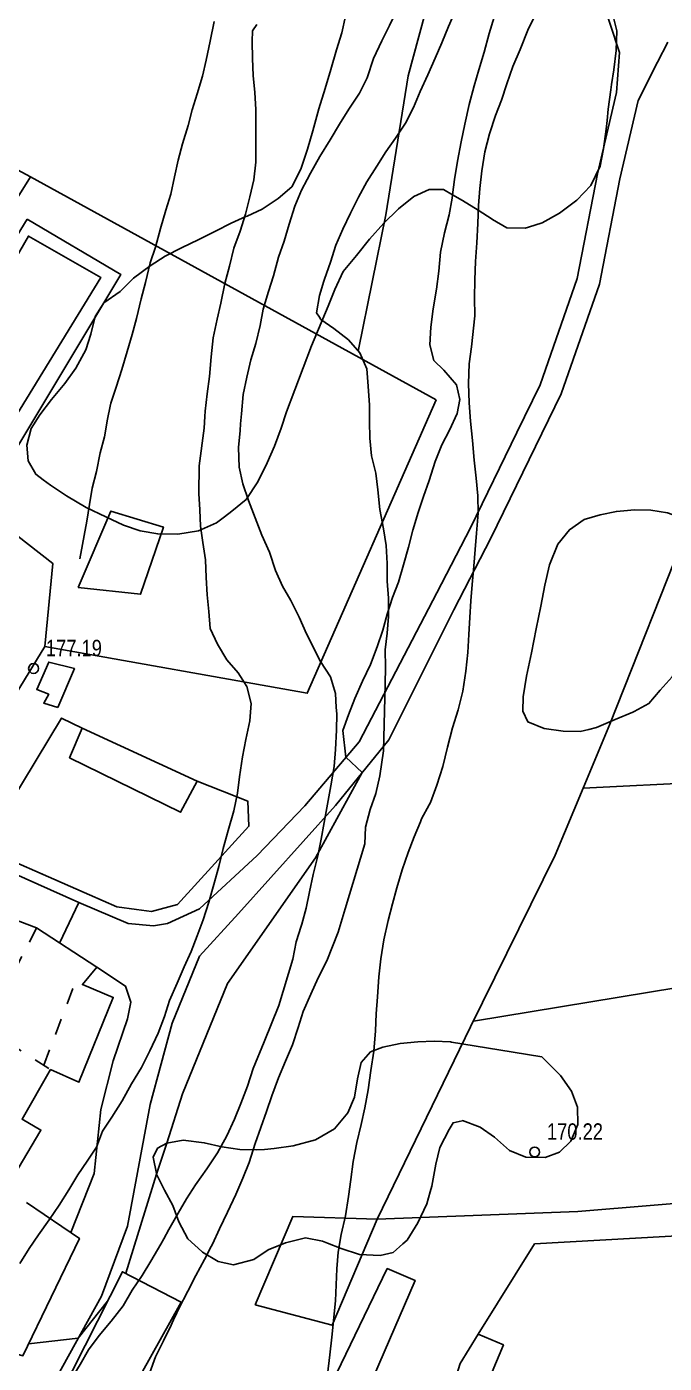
# Model space of a CAD drawing. Header units: metres. Extents: x 523256 to 524015, y 4669220 to 4669814.
# Drawn here: x 523550.6 to 523589.5, y 4669458.5 to 4669540 of the extents above; entities that cross this region are included whole.
import ezdxf

# ---------------------------------------------------------------- set-up
doc = ezdxf.new("R2010")
doc.units = ezdxf.units.M
doc.header["$MEASUREMENT"] = 0
doc.linetypes.add('DISCONT', pattern=[2, 1, -1])
for name, color, linetype in [('031006 Cota terreno', 9, 'Continuous'), ('032011 Curva cada 1 m', 40, 'Continuous'), ('032015 Curva cada 5 m', 34, 'Continuous'), ('032022 Curva cada 1 m de baja fiabilidad', 40, 'Continuous'), ('032023 Curva cada 5 m de baja fiabilidad', 34, 'Continuous'), ('033006 Texto cota terreno', 9, 'Continuous'), ('042013 Piscina', 4, 'Continuous'), ('052004 Porche Tejavana', 7, 'Continuous'), ('052016 Cobertizo', 7, 'Continuous'), ('052019 Cubierta edificio auxiliar', 9, 'DISCONT'), ('072001 Borde aglomerado u hormigon', 7, 'Continuous'), ('072003 Camino', 7, 'Continuous'), ('072004 Bordillo Acera', 1, 'Continuous'), ('082001 Valla Alambrada', 7, 'ALAMBRADA'), ('082002 Muro Tapia', 6, 'Continuous'), ('082009 Linde Antigua', 104, 'Continuous'), ('102002 Zona arbolada', 3, 'MASA')]:
    doc.layers.add(name, color=color, linetype=linetype)
doc.styles.get("Standard").update_dxf_attribs({"font": 'arial.ttf'})
doc.linetypes.add('ALAMBRADA', pattern='A,3,[131,GEOGRAMA.SHX,S=0.5,R=0,X=0,Y=0],3', length=6)
doc.linetypes.add('MASA', pattern='A,0.0001,[130,GEOGRAMA.SHX,S=0.5,R=180,X=0,Y=0],-2.9', length=2.9001)

# ---------------------------------------------------------------- blocks, each defined once
blk = doc.blocks.new('COTAP')
at = {"color": 0}
blk.add_circle((0, 0), 0.3, dxfattribs=at)

msp = doc.modelspace()

# ---------------------------------------------------------------- linework, layer by layer
at = {"layer": '032011 Curva cada 1 m'}
for points, elevation in [([(523575.69, 4669547.47), (523575.61, 4669547.26), (523575.18, 4669546.25), (523574.78, 4669545.3), (523574.29, 4669544.29), (523573.92, 4669543.27), (523573.67, 4669542.28), (523573.25, 4669541.18), (523572.73, 4669540.11), (523572.26, 4669539.16), (523571.75, 4669538.09), (523571.36, 4669536.91), (523570.9, 4669535.97), (523570.25, 4669535.01), (523569.68, 4669534.09), (523569.1, 4669533.14), (523568.48, 4669532.12), (523567.92, 4669531.09), (523567.71, 4669530.71)], 173), ([(523577.47, 4669542.54), (523577.26, 4669542.04), (523576.78, 4669541.07), (523576.32, 4669540.05), (523575.92, 4669539.05), (523575.51, 4669538.11), (523575.06, 4669537.1), (523574.6, 4669536.08), (523574.2, 4669535.11), (523573.71, 4669534.14), (523573.1, 4669533.23), (523572.51, 4669532.39), (523571.95, 4669531.53), (523571.35, 4669530.57), (523570.84, 4669529.63), (523570.35, 4669528.66), (523569.89, 4669527.68), (523569.46, 4669526.7), (523569.12, 4669525.66), (523568.76, 4669524.64), (523568.72, 4669524.5)], 172), ([(523580.69, 4669538.65), (523580.26, 4669537.6), (523579.88, 4669536.55), (523579.55, 4669535.56), (523579.2, 4669534.62), (523578.82, 4669533.5), (523578.55, 4669532.4), (523578.36, 4669531.24), (523578.24, 4669530.17), (523578.15, 4669529.12), (523578.12, 4669528.02), (523578.05, 4669526.84), (523577.97, 4669525.71), (523577.93, 4669524.59), (523577.92, 4669523.5), (523577.93, 4669522.4), (523577.73, 4669520.51), (523577.59, 4669519.47), (523577.55, 4669518.27), (523577.59, 4669517.08), (523577.66, 4669515.97), (523577.8, 4669514.79), (523577.9, 4669513.58), (523578.01, 4669512.49), (523578.11, 4669511.41), (523578.13, 4669510.36), (523578.04, 4669509.13), (523577.95, 4669508.13), (523577.88, 4669507.13), (523577.77, 4669506.01), (523577.68, 4669505.01), (523577.62, 4669503.98), (523577.56, 4669502.96), (523577.51, 4669501.86), (523577.38, 4669500.71), (523577.2, 4669499.5), (523576.91, 4669498.35), (523576.58, 4669497.25), (523576.27, 4669496.08), (523575.98, 4669494.9), (523575.62, 4669493.77), (523575.22, 4669492.7), (523575.14, 4669492.56)], 171), ([(523568.45, 4669522.31), (523568.55, 4669522.17), (523569.33, 4669521.62), (523570.23, 4669520.92), (523570.92, 4669520.13), (523571.34, 4669519.15), (523571.43, 4669518.1), (523571.5, 4669516.95), (523571.51, 4669515.95), (523571.52, 4669514.93), (523571.63, 4669513.86), (523571.9, 4669512.8), (523572.02, 4669511.77), (523572.14, 4669510.57), (523572.36, 4669509.39), (523572.52, 4669508.39), (523572.58, 4669507.28), (523572.59, 4669506.21), (523572.66, 4669505.16), (523572.66, 4669504.06), (523572.59, 4669503.03), (523572.47, 4669502.01), (523572.49, 4669500.96), (523572.46, 4669499.93), (523572.42, 4669498.27)], 172), ([(523555.69, 4669516.88), (523555.53, 4669516.08), (523555.34, 4669515.02), (523555.09, 4669514.03), (523554.85, 4669512.9), (523554.6, 4669511.88), (523554.43, 4669510.89), (523554.26, 4669509.87), (523553.85, 4669507.56)], 176), ([(523561.47, 4669516.26), (523561.43, 4669515.54), (523561.11, 4669513.24), (523561.1, 4669511.56), (523561.17, 4669510.56), (523561.21, 4669509.56), (523561.35, 4669508.56), (523561.51, 4669507.51), (523561.54, 4669506.42), (523561.61, 4669505.37), (523561.71, 4669504.36), (523561.8, 4669503.32), (523562.24, 4669502.36), (523562.8, 4669501.41), (523563.5, 4669500.62), (523564.03, 4669499.77), (523564.3, 4669498.75), (523564.21, 4669497.68), (523563.96, 4669496.55), (523563.77, 4669495.48), (523563.58, 4669494.27), (523563.46, 4669493.27), (523563.24, 4669492.2), (523562.89, 4669491), (523562.59, 4669489.89), (523562.31, 4669488.8), (523562.01, 4669487.7), (523561.71, 4669486.63), (523561.36, 4669485.55), (523560.99, 4669484.56), (523560.64, 4669483.62), (523560.21, 4669482.68), (523559.78, 4669481.69), (523559.32, 4669480.63), (523559, 4669479.64), (523558.61, 4669478.63), (523558.11, 4669477.55), (523557.6, 4669476.54), (523556.99, 4669475.54), (523556.42, 4669474.5), (523555.79, 4669473.5), (523555.22, 4669472.65), (523554.85, 4669471.68), (523554.29, 4669470.82), (523553.71, 4669469.99), (523553.17, 4669469.07), (523552.59, 4669468.14), (523551.97, 4669467.24), (523551.33, 4669466.33), (523550.75, 4669465.5), (523550.19, 4669464.58)], 174), ([(523563.65, 4669515.8), (523563.62, 4669515.4), (523563.51, 4669514.37), (523563.55, 4669513.17), (523563.79, 4669512.14), (523564.13, 4669511.13), (523564.54, 4669510.08), (523564.94, 4669509.01), (523565.4, 4669507.98), (523565.77, 4669506.85), (523566.2, 4669505.9), (523566.71, 4669505.03), (523567.21, 4669504.02), (523567.67, 4669503), (523568.52, 4669501.3), (523569.13, 4669500.36), (523569.44, 4669499.35), (523569.48, 4669498.5)], 173), ([(523574.61, 4669491.53), (523574.23, 4669490.61), (523573.87, 4669489.66), (523573.5, 4669488.59), (523573.18, 4669487.5), (523572.92, 4669486.52), (523572.65, 4669485.51), (523572.38, 4669484.33), (523572.19, 4669483.17), (523572.07, 4669482.07), (523572, 4669480.84), (523571.92, 4669479.82), (523571.88, 4669478.77), (523571.77, 4669477.53), (523571.59, 4669476.36), (523571.42, 4669475.17), (523571.23, 4669474.07), (523571.01, 4669473.06), (523570.73, 4669471.96), (523570.51, 4669470.81), (523570.37, 4669469.7), (523570.23, 4669468.66), (523570.04, 4669467.48), (523569.79, 4669466.35), (523569.6, 4669465.28), (523569.51, 4669464.26), (523569.43, 4669462.31), (523569.22, 4669460.08), (523569.08, 4669459.01), (523568.95, 4669457.8)], 171), ([(523570.03, 4669486.22), (523569.6, 4669484.79), (523568.9, 4669483.04), (523568.37, 4669482), (523567.93, 4669481.01), (523567.46, 4669479.96), (523567.16, 4669478.97), (523566.81, 4669477.92), (523566.38, 4669476.92), (523565.95, 4669475.9), (523565.56, 4669474.81), (523565.22, 4669473.86), (523564.89, 4669472.87), (523564.54, 4669471.9), (523564.16, 4669470.75), (523563.79, 4669469.78), (523563.35, 4669468.79), (523562.85, 4669467.72), (523562.37, 4669466.7), (523561.93, 4669465.76), (523561.85, 4669465.61)], 172), ([(523567.34, 4669485.16), (523567.04, 4669484.2), (523566.84, 4669483.14), (523565.97, 4669480.31), (523565.08, 4669478.11), (523564.42, 4669476.47), (523564.06, 4669475.4), (523563.66, 4669474.35), (523563.28, 4669473.38), (523562.8, 4669472.36), (523562.23, 4669471.34), (523561.59, 4669470.35), (523560.9, 4669469.37), (523560.35, 4669468.53), (523559.83, 4669467.64), (523559.27, 4669466.65), (523558.97, 4669466.09)], 173), ([(523559.62, 4669461.29), (523559.41, 4669460.81), (523558.94, 4669459.86), (523558.46, 4669458.89), (523558.11, 4669457.93), (523557.66, 4669456.96)], 172)]:
    msp.add_lwpolyline(points, dxfattribs=dict(at, elevation=elevation))
at = {"layer": '032015 Curva cada 5 m', "elevation": 175}
for points in [[(523559.13849, 4669471.93038), (523560.09849, 4669474.93038), (523562.84849, 4669481.66038), (523568.21849, 4669489.32038), (523571.05849, 4669494.53038), (523570.06849, 4669495.46038), (523569.87849, 4669497.09038), (523570.21849, 4669498.06038), (523570.61849, 4669499.04038), (523571.07849, 4669500.10038), (523571.57849, 4669501.12038), (523571.97849, 4669502.19038), (523572.32849, 4669503.22038), (523572.57849, 4669504.19038), (523572.90849, 4669505.20038), (523573.27849, 4669506.15038), (523573.57849, 4669507.21038), (523573.87849, 4669508.27038), (523574.14849, 4669509.31038), (523574.47849, 4669510.39038), (523574.80849, 4669511.38038), (523575.14849, 4669512.34038), (523575.50849, 4669513.50038), (523575.91849, 4669514.52038), (523576.38849, 4669515.41038), (523576.84849, 4669516.43038), (523577.01849, 4669517.28038), (523576.81849, 4669518.18038), (523576.03849, 4669519.08038), (523575.43849, 4669519.66038), (523575.17849, 4669520.62038), (523575.24849, 4669521.71038), (523575.39849, 4669522.82038), (523575.58849, 4669524.02038), (523575.72849, 4669525.12038), (523575.84849, 4669526.27038), (523576.08849, 4669527.45038), (523576.35849, 4669528.56038), (523576.55849, 4669529.58038), (523576.57849, 4669529.77038)], [(523556.63849, 4669463.98038), (523558.51849, 4669470.03038)], [(523550.71849, 4669459.68038), (523553.74849, 4669460.03038), (523555.52849, 4669462.28038)]]:
    msp.add_lwpolyline(points, dxfattribs=at)
at = {"layer": '032022 Curva cada 1 m de baja fiabilidad'}
for points, elevation in [([(523595.29, 4669556.31), (523594.62, 4669555.91), (523593.63, 4669555.27), (523592.76, 4669554.56), (523591.84, 4669553.95), (523591.04, 4669553.21), (523590.32, 4669552.38), (523589.5, 4669551.61), (523588.58, 4669550.86), (523587.73, 4669550.07), (523587.02, 4669549.26), (523586.3, 4669548.38), (523585.74, 4669547.53), (523585.1, 4669546.74), (523584.43, 4669545.75), (523583.8, 4669544.86), (523583.23, 4669543.9), (523582.75, 4669542.94), (523582.24, 4669541.83), (523581.63, 4669540.77), (523581.17, 4669539.83), (523580.69, 4669538.65)], 171), ([(523562.04, 4669540.34), (523561.79, 4669539.14), (523561.55, 4669538), (523561.32, 4669537.01), (523561, 4669535.94), (523560.7, 4669534.97), (523560.44, 4669534), (523560.11, 4669532.88), (523559.84, 4669531.88), (523559.62, 4669530.88), (523559.39, 4669529.81), (523559.09, 4669528.84), (523558.77, 4669527.72), (523558.45, 4669526.59), (523558.14, 4669525.63), (523557.84, 4669524.43), (523557.59, 4669523.43), (523557.3, 4669522.23), (523557.03, 4669521.25), (523556.72, 4669520.21), (523556.4, 4669519.11), (523556.05, 4669518.04), (523555.73, 4669517.07), (523555.69, 4669516.88)], 176), ([(523564.63, 4669540.16), (523564.37, 4669539.77), (523564.36, 4669539.13), (523564.38, 4669538.09), (523564.42, 4669537.06), (523564.51, 4669536.02), (523564.58, 4669534.99), (523564.58, 4669533.94), (523564.57, 4669532.84), (523564.58, 4669531.76), (523564.46, 4669530.69), (523564.22, 4669529.66), (523563.95, 4669528.59), (523563.62, 4669527.55), (523563.24, 4669526.53), (523562.97, 4669525.42), (523562.69, 4669524.36), (523562.45, 4669523.17), (523562.22, 4669522.18), (523561.98, 4669521.05), (523561.86, 4669519.9), (523561.75, 4669518.7), (523561.61, 4669517.64), (523561.49, 4669516.57), (523561.47, 4669516.26)], 174), ([(523567.71, 4669530.71), (523567.36, 4669530.05), (523566.95, 4669529.09), (523566.61, 4669527.99), (523566.31, 4669526.94), (523565.96, 4669525.98), (523565.65, 4669524.84), (523565.35, 4669523.88), (523565.03, 4669522.8), (523564.84, 4669521.81), (523564.57, 4669520.71), (523564.27, 4669519.71), (523564.02, 4669518.65), (523563.8, 4669517.6), (523563.7, 4669516.42), (523563.65, 4669515.8)], 173), ([(523568.72, 4669524.5), (523568.46, 4669523.64), (523568.27, 4669522.58), (523568.45, 4669522.31)], 172), ([(523569.48, 4669498.5), (523569.51, 4669498.12), (523569.5, 4669497.12), (523569.44, 4669495.94), (523569.35, 4669494.89), (523569.15, 4669493.72), (523568.95, 4669492.61), (523568.74, 4669491.49), (523568.56, 4669490.47), (523568.35, 4669489.44), (523568.08, 4669488.32), (523567.85, 4669487.25), (523567.64, 4669486.25), (523567.38, 4669485.28), (523567.34, 4669485.16)], 173), ([(523572.42, 4669498.27), (523572.37, 4669495.86), (523572.13, 4669494.34), (523571.89, 4669493.25), (523571.54, 4669492.28), (523571.26, 4669491.2), (523571.23, 4669490.18), (523570.03, 4669486.22)], 172), ([(523575.14, 4669492.56), (523574.69, 4669491.71), (523574.61, 4669491.53)], 171), ([(523558.97, 4669466.09), (523558.79, 4669465.76), (523558.18, 4669464.72), (523557.64, 4669463.85), (523557.03, 4669462.95), (523556.48, 4669462), (523555.75, 4669461.06), (523555.02, 4669460.19), (523554.38, 4669459.32), (523553.87, 4669458.41), (523553.25, 4669457.42), (523552.69, 4669456.34), (523552.2, 4669455.35)], 173), ([(523561.85, 4669465.61), (523561.45, 4669464.83), (523560.92, 4669463.84), (523560.43, 4669462.89), (523559.87, 4669461.84), (523559.64, 4669461.3), (523559.62, 4669461.29)], 172)]:
    msp.add_lwpolyline(points, dxfattribs=dict(at, elevation=elevation))
at = {"layer": '032023 Curva cada 5 m de baja fiabilidad', "elevation": 175}
for points in [[(523576.57849, 4669529.77038), (523576.69849, 4669530.72038), (523576.87849, 4669531.82038), (523577.09849, 4669533.00038), (523577.31849, 4669534.08038), (523577.58849, 4669535.28038), (523577.88849, 4669536.43038), (523578.17849, 4669537.41038), (523578.50849, 4669538.47038), (523578.80849, 4669539.61038), (523579.11849, 4669540.62038), (523579.58849, 4669541.65038), (523580.04849, 4669542.69038), (523580.47849, 4669543.68038), (523580.90849, 4669544.65038), (523581.28849, 4669545.70038), (523581.46849, 4669546.33038), (523581.98849, 4669557.06038), (523582.21849, 4669564.07038), (523582.11849, 4669567.63038)], [(523558.51849, 4669470.03038), (523558.53849, 4669470.09038), (523559.13849, 4669471.93038)]]:
    msp.add_lwpolyline(points, dxfattribs=at)
at = {"layer": '042013 Piscina', "flags": 128}
msp.add_lwpolyline([(523549.19849, 4669515.07038), (523545.17849, 4669517.71038), (523550.70849, 4669527.26038), (523555.12849, 4669524.73038), (523549.19849, 4669515.07038)], dxfattribs=at)
at = {"layer": '052004 Porche Tejavana', "flags": 128}
for points in [[(523552.49849, 4669498.49038), (523553.50849, 4669500.87038), (523551.94849, 4669501.27038), (523551.21849, 4669499.60038), (523551.94849, 4669499.31038), (523551.63849, 4669498.76038), (523552.49849, 4669498.49038)], [(523560.99849, 4669494.01038), (523553.97849, 4669497.24038), (523553.21849, 4669495.43038), (523559.98849, 4669492.11038), (523560.99849, 4669494.01038)], [(523550.58849, 4669468.31038), (523553.81849, 4669466.11038), (523550.36849, 4669458.95038), (523545.67849, 4669460.30038)], [(523564.52849, 4669462.05038), (523566.82849, 4669467.44038), (523571.97849, 4669467.28038), (523569.22849, 4669460.81038), (523564.52849, 4669462.05038)], [(523552.63849, 4669456.56038), (523556.43849, 4669464.08038), (523560.01849, 4669462.22038), (523556.38849, 4669455.69038), (523556.74849, 4669455.45038), (523556.29849, 4669454.75038), (523552.63849, 4669456.56038)], [(523566.68849, 4669452.05038), (523572.58849, 4669464.27038), (523574.28849, 4669463.55038), (523568.93849, 4669451.18038), (523566.68849, 4669452.05038)], [(523575.24849, 4669452.79038), (523577.02849, 4669458.47038), (523578.13849, 4669460.27038), (523579.67849, 4669459.61038), (523578.98849, 4669457.96038), (523579.64849, 4669457.67038), (523578.31849, 4669452.03038), (523575.24849, 4669452.79038)]]:
    msp.add_lwpolyline(points, dxfattribs=at)
at = {"layer": '052016 Cobertizo', "flags": 128}
for points in [[(523538.85849, 4669529.24038), (523543.24849, 4669534.93038), (523550.83849, 4669530.88038), (523549.84849, 4669529.31038), (523548.19849, 4669530.25038), (523545.60849, 4669525.72038), (523538.85849, 4669529.24038)], [(523538.43849, 4669475.07038), (523536.44849, 4669476.13038), (523540.60849, 4669481.07038), (523541.73849, 4669480.60038), (523543.35849, 4669483.12038), (523546.37849, 4669481.26038), (523548.87849, 4669485.94038), (523551.20849, 4669485.05038), (523554.86849, 4669482.66038), (523553.99849, 4669481.59038), (523555.87849, 4669480.81038), (523553.78849, 4669475.64038), (523552.05849, 4669476.41038), (523550.31849, 4669473.38038), (523551.46849, 4669472.72038), (523549.27849, 4669469.04038)]]:
    msp.add_lwpolyline(points, dxfattribs=at)
at = {"layer": '052019 Cubierta edificio auxiliar', "flags": 128}
for points in [[(523543.23849, 4669472.40038), (523549.67849, 4669482.09038), (523551.20849, 4669485.05038)], [(523551.63849, 4669476.68038), (523553.61849, 4669481.87038), (523553.99849, 4669481.59038)], [(523547.73849, 4669479.16038), (523552.05849, 4669476.41038)]]:
    msp.add_lwpolyline(points, dxfattribs=at)
at = {"layer": '072001 Borde aglomerado u hormigon', "flags": 128}
msp.add_lwpolyline([(523547.28849, 4669495.47038), (523546.59849, 4669494.30038), (523546.79849, 4669493.43038), (523547.15849, 4669492.82038), (523547.65849, 4669492.08038), (523548.01849, 4669491.38038), (523548.08849, 4669490.77038), (523548.08849, 4669490.08038), (523548.13849, 4669489.46038), (523548.42849, 4669489.04038), (523548.75849, 4669488.84038), (523553.77849, 4669486.61038), (523552.60849, 4669484.13038)], dxfattribs=at)
at = {"layer": '072003 Camino', "flags": 128}
for points in [[(523585.57849, 4669542.06038), (523586.74849, 4669538.46038), (523586.57849, 4669536.01038), (523585.40849, 4669531.05038), (523584.16849, 4669524.68038), (523581.91849, 4669518.18038), (523580.49849, 4669515.27038), (523577.66849, 4669509.45038), (523575.61849, 4669505.50038), (523570.87849, 4669496.41038), (523567.55849, 4669492.50038), (523564.65849, 4669489.47038), (523561.13849, 4669486.22038), (523559.19849, 4669485.32038), (523558.32849, 4669485.18038), (523556.78849, 4669485.33038), (523553.77849, 4669486.61038)], [(523589.69849, 4669539.09038), (523589.07849, 4669537.86038), (523587.89849, 4669535.52038), (523586.77849, 4669530.76038), (523585.52849, 4669524.32038), (523583.20849, 4669517.64038), (523578.91849, 4669508.82038), (523576.65849, 4669504.46038), (523572.67849, 4669496.53038), (523569.43849, 4669492.52038), (523563.51849, 4669485.93038), (523561.13849, 4669483.32038), (523559.47849, 4669479.24038), (523558.13849, 4669474.27038), (523556.74849, 4669466.85038), (523555.15849, 4669462.59038), (523550.76849, 4669454.63038)]]:
    msp.add_lwpolyline(points, dxfattribs=at)
at = {"layer": '072004 Bordillo Acera', "flags": 128}
msp.add_lwpolyline([(523550.63849, 4669528.30038), (523544.16849, 4669517.75038), (523549.69849, 4669513.84038), (523556.34849, 4669524.91038), (523550.63849, 4669528.30038)], dxfattribs=at)
at = {"layer": '082001 Valla Alambrada', "flags": 128}
for points in [[(523550.83849, 4669530.88038), (523575.57849, 4669517.26038)], [(523548.18849, 4669496.48038), (523551.69849, 4669502.22038), (523552.18849, 4669507.29038), (523545.58849, 4669512.42038), (523541.18849, 4669515.77038), (523539.17849, 4669517.82038), (523538.63849, 4669518.18038), (523538.00849, 4669518.25038), (523536.76849, 4669517.66038), (523533.12849, 4669515.59038)], [(523584.5311, 4669493.58051), (523586.15849, 4669497.48038), (523590.97849, 4669509.64038), (523592.10863, 4669512.86037)], [(523553.73849, 4669505.82038), (523555.72849, 4669510.48038), (523558.93849, 4669509.51038), (523557.54849, 4669505.41038), (523553.73849, 4669505.82038)], [(523584.5311, 4669493.58051), (523582.82849, 4669489.50038), (523577.67849, 4669479.01038), (523571.97849, 4669467.28038), (523584.21849, 4669467.76038), (523598.42849, 4669468.93038), (523606.61849, 4669469.95038), (523619.92849, 4669472.60038), (523620.60849, 4669491.31038), (523621.70849, 4669498.43038), (523623.35849, 4669505.88038), (523624.47576, 4669510.67057)], [(523560.99849, 4669494.01038), (523564.08849, 4669492.78038), (523564.15849, 4669491.25038), (523559.78849, 4669486.49038), (523558.21849, 4669486.06038), (523557.28849, 4669486.17038), (523556.08849, 4669486.33038), (523549.43849, 4669489.27038), (523549.57849, 4669492.63038), (523552.72849, 4669497.85038), (523553.97849, 4669497.24038)], [(523621.23849, 4669495.41038), (523584.5311, 4669493.58051)], [(523620.42849, 4669486.37038), (523577.85849, 4669479.37038)], [(523575.24849, 4669452.79038), (523574.94849, 4669446.71038), (523587.89849, 4669442.98038), (523596.05849, 4669441.82038), (523601.05849, 4669441.19038), (523600.22849, 4669454.72038), (523600.05849, 4669466.82038), (523581.57849, 4669465.77038), (523578.13849, 4669460.27038)]]:
    msp.add_lwpolyline(points, dxfattribs=at)
at = {"layer": '082002 Muro Tapia', "flags": 128}
for points in [[(523575.57849, 4669517.26038), (523567.70849, 4669499.37038), (523551.69849, 4669502.22038)], [(523554.86849, 4669482.66038), (523556.61849, 4669481.50038), (523556.94849, 4669480.52038), (523556.75849, 4669479.50038), (523555.86849, 4669476.94038), (523555.11849, 4669473.97038), (523554.71849, 4669470.07038), (523553.28849, 4669466.47038)]]:
    msp.add_lwpolyline(points, dxfattribs=at)
at = {"layer": '082009 Linde Antigua', "flags": 128}
msp.add_lwpolyline([(523570.81849, 4669520.23038), (523570.83849, 4669520.33038), (523572.50849, 4669528.55038), (523573.85849, 4669537.04038), (523575.23849, 4669542.07038)], dxfattribs=at)
at = {"layer": '102002 Zona arbolada', "flags": 128}
for points in [[(523586.46849, 4669564.58038), (523586.22849, 4669560.99038), (523585.84849, 4669559.89038), (523585.39849, 4669558.95038), (523584.92849, 4669558.04038), (523584.34849, 4669557.01038), (523583.83849, 4669556.10038), (523583.35849, 4669555.13038), (523582.87849, 4669554.15038), (523582.49849, 4669552.96038), (523582.30849, 4669552.18038), (523582.21849, 4669551.76038), (523581.99849, 4669550.40038), (523582.03849, 4669549.24038), (523582.23849, 4669548.14038), (523582.62849, 4669547.08038), (523583.08849, 4669546.05038), (523583.70849, 4669545.14038), (523584.32849, 4669544.18038), (523584.91849, 4669543.21038), (523585.25849, 4669542.71038), (523585.59849, 4669542.25038), (523586.25849, 4669541.09038), (523586.58849, 4669539.77038), (523586.55849, 4669538.57038), (523586.40849, 4669537.41038), (523586.26849, 4669536.50038), (523586.21849, 4669536.18038), (523586.06849, 4669535.01038), (523585.99849, 4669534.31038), (523585.94849, 4669533.78038), (523585.78849, 4669532.59038), (523585.56849, 4669531.52038), (523584.99849, 4669530.35038), (523584.15849, 4669529.44038), (523583.09849, 4669528.66038), (523582.03849, 4669528.07038), (523581.19849, 4669527.80038), (523581.00849, 4669527.74038), (523579.87849, 4669527.77038), (523579.01849, 4669528.26038), (523578.99849, 4669528.28038), (523578.12849, 4669528.83038), (523577.17849, 4669529.43038), (523576.57849, 4669529.77038), (523576.01849, 4669530.10038), (523575.13849, 4669530.10038), (523574.20849, 4669529.67038), (523573.27849, 4669528.92038), (523573.23849, 4669528.88038), (523572.37849, 4669528.05038), (523571.50849, 4669527.07038), (523570.70849, 4669526.07038), (523569.90849, 4669525.09038), (523569.39849, 4669523.99038), (523568.97849, 4669522.99038), (523567.96849, 4669520.56038), (523566.43849, 4669516.54038), (523566.11849, 4669515.54038), (523565.70849, 4669514.44038), (523565.25849, 4669513.43038), (523564.68849, 4669512.26038), (523563.97849, 4669511.19038), (523563.11849, 4669510.48038), (523562.66849, 4669510.13038), (523562.17849, 4669509.76038), (523561.08849, 4669509.27038), (523559.82849, 4669509.07038), (523558.59849, 4669509.09038), (523557.52849, 4669509.28038), (523556.49849, 4669509.63038), (523555.42849, 4669510.14038), (523554.22849, 4669510.71038), (523553.02849, 4669511.42038), (523552.04849, 4669512.06038), (523551.60849, 4669512.38038), (523551.14849, 4669512.73038), (523550.68849, 4669513.54038), (523550.61849, 4669514.50038), (523550.86849, 4669515.51038), (523551.40849, 4669516.35038), (523552.11849, 4669517.29038), (523552.91849, 4669518.27038), (523553.58849, 4669519.21038), (523554.19849, 4669520.31038), (523554.51849, 4669521.28038), (523554.76849, 4669522.35038), (523555.30849, 4669523.19038), (523556.30849, 4669523.88038), (523556.80849, 4669524.38038), (523557.11849, 4669524.69038), (523558.13849, 4669525.44038), (523559.04849, 4669526.03038), (523560.03849, 4669526.55038), (523561.10849, 4669527.04038), (523562.10849, 4669527.56038), (523563.06849, 4669528.05038), (523563.96849, 4669528.45038), (523564.03849, 4669528.48038), (523564.96849, 4669528.91038), (523565.93849, 4669529.56038), (523566.76849, 4669530.27038), (523567.31849, 4669531.34038), (523567.72849, 4669532.57038), (523568.04849, 4669533.68038), (523568.42849, 4669535.03038), (523568.80849, 4669536.26038), (523569.14849, 4669537.43038), (523569.49849, 4669538.63038), (523569.81849, 4669539.66038), (523570.03849, 4669540.67038), (523570.46849, 4669544.90038), (523570.75849, 4669550.40038), (523570.80849, 4669551.63038), (523570.92849, 4669552.72038), (523571.14849, 4669554.15038), (523571.36849, 4669555.44038), (523571.61849, 4669556.86038), (523571.80849, 4669558.03038), (523572.02849, 4669559.26038), (523572.33849, 4669560.52038), (523572.71849, 4669561.82038), (523573.16849, 4669563.14038), (523573.60849, 4669564.41038), (523574.11849, 4669565.64038), (523574.62849, 4669566.84038), (523575.10849, 4669567.84038), (523575.84849, 4669568.52038), (523577.03849, 4669568.95038), (523578.16849, 4669569.05038), (523579.26849, 4669569.03038), (523580.36849, 4669568.87038), (523581.83849, 4669567.83038), (523582.11849, 4669567.63038), (523586.46849, 4669564.58038)], [(523592.71849, 4669504.33038), (523592.15849, 4669503.53038), (523589.95849, 4669500.37038), (523589.22849, 4669499.55038), (523588.54849, 4669498.74038), (523587.64849, 4669498.25038), (523587.57849, 4669498.22038), (523586.48849, 4669497.76038), (523585.35849, 4669497.27038), (523584.88849, 4669497.16038), (523584.35849, 4669497.04038), (523583.32849, 4669497.06038), (523582.15849, 4669497.22038), (523581.15849, 4669497.63038), (523580.85849, 4669498.27038), (523580.88849, 4669499.15038), (523581.07849, 4669500.41038), (523581.38849, 4669501.83038), (523581.66849, 4669503.29038), (523581.95849, 4669504.68038), (523582.20849, 4669505.97038), (523582.48849, 4669507.20038), (523582.99849, 4669508.47038), (523583.69849, 4669509.34038), (523584.60849, 4669509.96038), (523585.56849, 4669510.26038), (523586.56849, 4669510.46038), (523587.02849, 4669510.50038), (523587.66849, 4669510.56038), (523588.66849, 4669510.54038), (523589.67849, 4669510.38038), (523589.96849, 4669510.27038), (523590.86849, 4669509.97038), (523591.84849, 4669509.30038), (523592.29849, 4669508.56038), (523592.68849, 4669504.56038), (523592.71849, 4669504.33038)], [(523582.01849, 4669477.18038), (523583.14849, 4669476.05038), (523583.83849, 4669475.09038), (523584.19849, 4669474.12038), (523584.20849, 4669473.06038), (523583.78849, 4669472.05038), (523583.08849, 4669471.37038), (523582.21849, 4669471.04038), (523581.04849, 4669471.07038), (523580.04849, 4669471.48038), (523579.13849, 4669472.28038), (523578.25849, 4669472.89038), (523577.18849, 4669473.30038), (523577.16849, 4669473.29038), (523576.60849, 4669473.17038), (523576.35849, 4669472.75038), (523575.80849, 4669471.65038), (523575.55849, 4669470.64038), (523575.30849, 4669469.29038), (523575.20849, 4669468.96038), (523574.99849, 4669468.22038), (523574.44849, 4669467.05038), (523573.80849, 4669466.01038), (523573.53849, 4669465.78038), (523572.94849, 4669465.26038), (523572.16849, 4669465.07038), (523570.90849, 4669465.12038), (523569.77849, 4669465.50038), (523568.94849, 4669465.82038), (523568.63849, 4669465.95038), (523567.60849, 4669466.14038), (523566.37849, 4669465.84038), (523565.31849, 4669465.41038), (523564.44849, 4669464.82038), (523563.21849, 4669464.49038), (523562.28849, 4669464.71038), (523561.32849, 4669465.28038), (523561.27849, 4669465.32038), (523560.43849, 4669466.09038), (523559.87849, 4669467.12038), (523559.51849, 4669468.12038), (523558.99849, 4669469.06038), (523558.51849, 4669470.03038), (523558.50849, 4669470.06038), (523558.30849, 4669471.06038), (523558.58849, 4669471.61038), (523559.13849, 4669471.93038), (523560.13849, 4669472.10038), (523561.42849, 4669471.95038), (523562.49849, 4669471.70038), (523563.59849, 4669471.54038), (523564.63849, 4669471.51038), (523565.09849, 4669471.54038), (523565.69849, 4669471.59038), (523566.85849, 4669471.75038), (523568.21849, 4669472.12038), (523569.37849, 4669472.80038), (523570.17849, 4669473.78038), (523570.58849, 4669474.72038), (523570.77849, 4669475.85038), (523570.99849, 4669476.85038), (523571.57849, 4669477.50038), (523572.31849, 4669477.77038), (523573.37849, 4669478.00038), (523574.44849, 4669478.10038), (523575.44849, 4669478.14038), (523576.44849, 4669478.11038), (523576.51849, 4669478.09038), (523579.39849, 4669477.61038), (523582.01849, 4669477.18038)]]:
    msp.add_lwpolyline(points, dxfattribs=at)

# ---------------------------------------------------------------- block references
at = {"layer": '031006 Cota terreno'}
for p in [(523551.02, 4669500.88, 177.19), (523581.58, 4669471.38, 170.22)]:
    msp.add_blockref('COTAP', p, dxfattribs=at)

# ---------------------------------------------------------------- texts
at = {"layer": '033006 Texto cota terreno', "width": 0.8}
for s, p in [('177.19', (523551.77, 4669501.63, 177.19)), ('170.22', (523582.33, 4669472.13, 170.22))]:
    msp.add_text(s, height=1, dxfattribs=at).set_placement(p)

doc.saveas('drawing.dxf')
